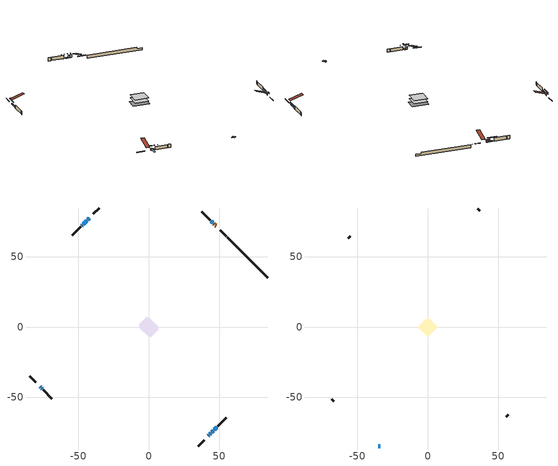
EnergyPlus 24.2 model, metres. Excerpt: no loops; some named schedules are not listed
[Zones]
conditioned space
 floor adiabatic (AdiabaticFloorConstruction): -7.03,0 0,7.03 7.03,0 0,-7.03 z0.79
 floor foundation (Slab1 construction): -7.18,1.49 -1.49,7.18 7.18,-1.49 1.49,-7.18 z-1.57
 wall outside (RimJoist1 construction): 35,-84.49 39.24,-80.26 / -84.49,-35 -80.26,-39.24 / -35,84.49 -39.24,80.26 / 55.11,64.39 50.87,68.62 z0.79:1.09
 wall outside (AdiabaticWallConstruction 1): 47.75,71.74 47.13,72.36 / 46.47,73.02 46.02,73.47 z0.79:2.82
 wall outside (AdiabaticWallConstruction): -77.14,-42.35 -76.76,-42.73 z0.79:2.01; 45.37,74.12 44.32,75.17 / -42.35,77.14 -43.4,76.1 z0.79:1.3; -76.11,-43.39 -75.51,-43.98 z0.79:1.78; 42.35,-77.14 42.73,-76.76 z0.79:2.39; -44.05,75.44 -46.43,73.07 z0.79:1.7; -47.08,72.41 -47.66,71.83 z0.79:1.71; 43.39,-76.11 44,-75.49 z0.79:1.76; 44.65,-74.84 45.95,-73.54 / 46.6,-72.89 48.35,-71.15 z0.79:2.44
 wall outside (Wall1 construction): 49,-70.49 55.16,-64.33 / -74.86,-44.64 -68.7,-50.79 / -48.32,71.18 -54.47,65.02 / 43.67,75.82 37.51,81.98 z0.79:3.23
 wall foundation (FoundationWall1 construction): 55.76,63.73,-1.57 55.76,63.73,0.79 81.62,37.87,0.79 81.62,37.87,-0.1 84.49,35,-0.1 84.49,35,-1.57
 window (WindowConstruction 5): -77.14,-42.35 -76.76,-42.73 z0.79:2.01
 window (WindowConstruction 7): 45.37,74.12 44.33,75.17 z0.79:1.3
 window (WindowConstruction 8): -42.35,77.14 -43.4,76.1 z0.79:1.3
 window (WindowConstruction 9): -76.1,-43.39 -75.51,-43.98 z0.79:1.78
 window (WindowConstruction 6): 42.35,-77.14 42.73,-76.76 z0.79:2.39
 window (WindowConstruction): -44.05,75.44 -46.43,73.07 z0.79:1.7
 window (WindowConstruction 1): -47.08,72.41 -47.66,71.83 z0.79:1.7
 window (WindowConstruction 2): 43.39,-76.1 44,-75.49 z0.79:1.76
 window (WindowConstruction 3): 44.65,-74.84 45.95,-73.54 z0.79:2.44
 window (WindowConstruction 4): 46.61,-72.89 48.35,-71.15 z0.79:2.44
 door (Door): 47.75,71.74 47.13,72.36 z0.79:2.82
 door (Door 1): 46.47,73.02 46.03,73.47 z0.79:2.82
 ceiling adiabatic (AdiabaticFloorConstruction): 0,-7.03 7.03,0 0,7.03 -7.03,0 z0.79
attic - vented
 floor to conditioned space (Floor1 construction Reversed): -7.03,0 0,7.03 7.03,0 0,-7.03 z3.23
 wall outside (AdiabaticWallConstruction): -35,-84.49 -33.83,-84.49 z0.79:1.27
 wall outside (Wall2 construction): 55.82,-63.68 57.02,-62.48 / -68.04,-51.45 -66.84,-52.65 / -55.13,64.36 -56.33,63.16 / 36.86,82.64 35.66,83.84 z0.79:3.23
 window (WindowConstruction 10): -35,-84.49 -33.83,-84.49 z0.79:1.27
 roof outside (Roof1 construction): 41.7,-77.8,3.23 34.85,-70.95,6.45 33.05,-72.76,6.45 39.89,-79.6,3.23; -77.8,-41.7,3.23 -70.95,-34.85,6.45 -72.76,-33.05,6.45 -79.6,-39.89,3.23; -41.7,77.8,3.23 -34.85,70.95,6.45 -33.05,72.76,6.45 -39.89,79.6,3.23; 48.41,71.08,3.23 41.56,64.24,6.45 43.37,62.44,6.45 50.21,69.28,3.23
shading: -33.65,-84.49 -35.18,-84.49 -35.18,-86.62 -33.65,-86.62 z1.45; -76.59,-42.91 -77.32,-42.18 -82.08,-46.94 -81.35,-47.67 z2.26; 42.44,77.05 47.25,72.24 47.54,72.53 42.73,77.34 z3.96; -45.28,74.21 -40.47,79.02 -40.76,79.31 -45.57,74.51 z3.96; -73.63,-45.86 -77.99,-41.51 -78.28,-41.8 -73.92,-46.15 z4.44; 42.84,-76.66 42.25,-77.24 43.22,-78.21 43.8,-77.62 z2.54; -46.57,72.92 -43.91,75.58 -44.2,75.87 -46.86,73.21 z1.91; -47.8,71.69 -46.94,72.55 -47.23,72.84 -48.09,71.98 z1.91; 44.14,-75.35 43.25,-76.25 43.54,-76.54 44.43,-75.64 z1.96; 46.09,-73.4 44.51,-74.98 44.8,-75.27 46.38,-73.69 z2.64; 48.49,-71 46.46,-73.03 46.75,-73.32 48.78,-71.3 z2.64
[Building]
Building 1: Terrain=Suburbs
[Site:Location]
Quebec Intl AP_QC: Latitude {deg}=46.8; Longitude {deg}=-71.38; Time Zone {hr}=-5; Elevation {m}=74; Keep Site Location Information=Yes
[Site:GroundTemperature:Shallow]
0.0108218, -2.24938, -2.43038, -1.3578, 2.94801, 7.23376, 10.9493, 13.303, 13.5029, 11.5886, 7.96783, 3.81355
[Site:WaterMainsTemperature]
Calculation Method=Schedule; Temperature Schedule=mains temperature schedule
[Material] Roughness=Rough; Thermal Absorptance=0.9
Name | Thickness {m} | Conductivity {W/m-K} | Density {kg/m3} | Specific Heat {J/kg-K} | Solar Absorptance | Visible Absorptance
asphalt or fiberglass shingles | 0.00635 | 0.162714 | 1121.4 | 1465.45 | 0.4 | 0.4
ceiling loosefill ins | 0.0846667 | 0.0480833 | 16.02 | 1046.75 | 0.7 | 0.7
ceiling stud and cavity | 0.1397 | 0.419767 | 65.682 | 1177.47 | 0.7 | 0.7
concrete 4.0 in. | 0.1016 | 1.803125 | 2242.8 | 837.4 | 0.7 | 0.7
concrete 8.0 in. | 0.2032 | 1.803125 | 2242.8 | 837.4 | 0.7 | 0.7
door material | 0.04445 | 0.0451087 | 512.64 | 1214.23 | 0.7 | 0.7
exterior vertical ins | 0.0141887 | 0.029427 | 32.04 | 1214.23 | 0.7 | 0.7
floor covering | 0.0127 | 0.0433444 | 54.468 | 1339.84 | 0.6 | 0.6
floor rigid ins; wall rigid ins | 0.512978 | 0.029427 | 32.04 | 1214.23 | 0.7 | 0.7
floor stud and cavity | 0.1397 | 1.75129 | 37.0049 | 1207.88 | 0.7 | 0.7
furniture material conditioned space 1 | 0.1524 | 0.115458 | 640.8 | 1214.23 | 0.6 | 0.6
gypsum board | 0.0127 | 0.160291 | 801 | 837.4 | 0.6 | 0.6
gypsum board 1 | 0.0127 | 0.160291 | 801 | 837.4 | 0.7 | 0.7
osb sheathing 0.5 in. | 0.0127 | 0.115458 | 512.64 | 1214.23 | 0.7 | 0.7
osb sheathing 0.75 in. | 0.01905 | 0.115458 | 512.64 | 1214.23 | 0.7 | 0.7
rim joist stud and cavity | 0.0508 | 0.126838 | 50.32683 | 1063.81 | 0.6 | 0.6
wall stud and cavity | 0.1397 | 0.0884486 | 139.0536 | 1170.24 | 0.7 | 0.7
wall stud and cavity 1 | 0.0889 | 6.1454 | 50.32683 | 1063.81 | 0.6 | 0.6
wall stud and cavity 2 | 0.0889 | 0.380278 | 52.3479 | 1209.89 | 0.7 | 0.7
wall stud and cavity 3 | 0.0889 | 0.391764 | 83.0341 | 1211.67 | 0.7 | 0.7
wood siding | 0.0254 | 0.102417 | 544.68 | 1172.36 | 0.4 | 0.4
wood siding 1 | 0.00254 | 0.102417 | 544.68 | 1172.36 | 0.4 | 0.4
wood siding 2; wood siding 3; wood siding 4 | 0.0254 | 0.102417 | 544.68 | 1172.36 | 0.7 | 0.7
[WindowMaterial:SimpleGlazingSystem]
Name | U-Factor {W/m2-K} | Solar Heat Gain Coefficient
WindowMaterial | 2.95597 | 0.57
WindowMaterial 1 | 2.97414 | 0.54
WindowMaterial 2 | 2.96732 | 0.55
WindowMaterial 3 | 2.90259 | 0.65
WindowMaterial 4 | 2.89237 | 0.66
WindowMaterial 5 | 2.98152 | 0.61
WindowMaterial 6 | 2.975272 | 0.62
WindowMaterial 7 | 3.06101 | 0.41
WindowMaterial 8 | 2.96789 | 0.55
WindowMaterial 9 | 6.90558 | 0.7
[Construction]
AdiabaticFloorConstruction: floor stud and cavity, floor rigid ins, osb sheathing 0.75 in., floor covering
AdiabaticWallConstruction: wood siding 3, wall rigid ins, wall stud and cavity 2, gypsum board
AdiabaticWallConstruction 1: wood siding 4, wall rigid ins, wall stud and cavity 2, gypsum board
Door; Door 1: door material
Floor1 construction Reversed: gypsum board, ceiling stud and cavity, ceiling loosefill ins
FoundationWall1 construction: concrete 8.0 in., gypsum board 1
furniture construction conditioned space 1: furniture material conditioned space 1
PartitionWallConstruction: gypsum board, wall stud and cavity 3, gypsum board
RimJoist1 construction: wood siding 2, rim joist stud and cavity
Roof1 construction: asphalt or fiberglass shingles
Slab1 construction: concrete 4.0 in.
Wall1 construction: wood siding, osb sheathing 0.5 in., wall stud and cavity, gypsum board
Wall2 construction: wood siding 1, wall stud and cavity 1
WindowConstruction: WindowMaterial
WindowConstruction 1: WindowMaterial 1
WindowConstruction 10: WindowMaterial 9
WindowConstruction 2: WindowMaterial 2
WindowConstruction 3: WindowMaterial 3
WindowConstruction 4: WindowMaterial 4
WindowConstruction 5: WindowMaterial 5
WindowConstruction 6: WindowMaterial 6
WindowConstruction 7; WindowConstruction 8: WindowMaterial 7
WindowConstruction 9: WindowMaterial 8
[Zone] Multiplier=1; Part of Total Floor Area=Yes
Name | Volume {m3}
attic - vented | 51.7274
conditioned space | 499.2
[Space]
Name | Zone | Volume {m3}
attic - vented 1 | attic - vented | 51.7274
conditioned space 1 | conditioned space | 499.2
[ZoneInfiltration:EffectiveLeakageArea]
infil attic - vented 1: Zone or Space=attic - vented 1; Schedule=Always On Discrete; Effective Air Leakage Area {cm2}=3646.52; Stack Coefficient=0.000394031; Wind Coefficient=1.34118e-05
[ZoneMixing]
whole house fan mix: Zone or Space=attic - vented; Schedule=Always On Continuous; Design Flow Rate Calculation Method=Flow/Zone; Design Flow Rate {m3/s}=0; Source Zone or Space=conditioned space
[SurfaceProperty:ExposedFoundationPerimeter]
Slab1: Exposed Perimeter Calculation Method=TotalExposedPerimeter; Total Exposed Perimeter {m}=40.631
[InternalMass] Zone or ZoneList=conditioned space; Space or SpaceList=conditioned space 1
Name | Construction | Surface Area {m2}
furniture mass conditioned space 1 | furniture construction conditioned space 1 | 79.0397
partition wall mass | PartitionWallConstruction | 197.599
[Lights]
interior lighting: Zone or ZoneList or Space or SpaceList=conditioned space 1; Schedule=interior lighting schedule; Design Level Calculation Method=LightingLevel; Lighting Level {W}=343.2; Return Air Fraction=0; Fraction Radiant=0.6; Fraction Visible=0.2; Fraction Replaceable=1
[People]
occupants: Zone or ZoneList or Space or SpaceList=conditioned space 1; Number of People Schedule=occupants schedule; Number of People Calculation Method=People; Number of People=3; Fraction Radiant=0.314171; Sensible Heat Fraction=0.56303; Activity Level Schedule=occupants activity schedule; Carbon Dioxide Generation Rate {m3/s-W}=0; Enable ASHRAE 55 Comfort Warnings=No; Mean Radiant Temperature Calculation Type=EnclosureAveraged
[ElectricEquipment] Zone or ZoneList or Space or SpaceList=conditioned space 1; Design Level Calculation Method=EquipmentLevel
Name | Schedule | Design Level {W} | Fraction Latent | Fraction Radiant | Fraction Lost
clothes dryer | clothes dryer schedule | 140.772 | 0.015 | 0.081 | 0.85
clothes washer | clothes washer schedule | 32.1985 | 0.03 | 0.162 | 0.7
cooking range | cooking range schedule | 215.147 | 0.08 | 0.432 | 0.2
dishwasher | dishwasher schedule | 66.8632 | 0.3 | 0.18 | 0.4
fridge | fridge schedule | 72.9452 | 0 | 0.6 | 0
mech vent house fan | mech vent house fan schedule | 0 | 0 | 0 | 1
mech vent house fan cfis | mech vent house fan cfis schedule | 0 | 0 | 0 | 0
mech vent range fan 0 | mech vent range fan 0 schedule | 57 | 0 | 0 | 1
misc plug loads | misc plug loads schedule | 494.7 | 0.045 | 0.513 | 0.1
whole house fan | Always On Discrete | 0 | 0 | 0 | 1
[OtherEquipment] Zone or ZoneList or Space or SpaceList=conditioned space 1; Design Level Calculation Method=EquipmentLevel
Name | Fuel Type | Schedule | Design Level {W} | Fraction Latent | Fraction Radiant | Fraction Lost
clothes dryer 1 | Electricity | clothes dryer schedule | 0 | 0.015 | 0.081 | 0.85
cooking range 1 | Electricity | cooking range schedule | 0 | 0.08 | 0.432 | 0.2
general water use latent | None | general water use schedule | 62.594 | 1 | 0 | 0
general water use sensible | None | general water use schedule | -61.6891 | 0 | 0.6 | 0
mech vent house fan latent load | None | Always On Discrete | 0 | 1 | 0 | 0
mech vent house fan sensible load | None | Always On Discrete | 0 | 0 | 0 | 0
water heater energy adjustment1 | Electricity | Always On Discrete | 0.01 | 0 | 0 | 1
[ZoneInfiltration:DesignFlowRate] Zone or ZoneList or Space or SpaceList=conditioned space 1; Schedule=Always On Discrete; Design Flow Rate Calculation Method=Flow/Zone; Design Flow Rate {m3/s}=0
infil flow; natural vent flow; whole house fan flow
[ZoneControl:Thermostat]
conditioned space Thermostat: Zone or ZoneList=conditioned space; Control Type Schedule=conditioned space Thermostat Schedule; Control 1=conditioned space temperature setpoint; Temperature Difference Between Cutout And Setpoint {deltaC}=0
[ZoneHVAC:Baseboard:Convective:Electric]
electric baseboard: Availability Schedule=Always On Discrete; Heating Design Capacity {W}=12186.8; Efficiency=1
[AirLoopHVAC:UnitarySystem]
unit heater unitary system: Control Type=Load; Controlling Zone or Thermostat Location=conditioned space; Dehumidification Control Type=None; Availability Schedule=Always On Discrete; Supply Fan=unit heater supply fan; Fan Placement=BlowThrough; Supply Air Fan Operating Mode Schedule=unit heater auto fan schedule; Heating Coil=unit heater htg coil; DX Heating Coil Sizing Ratio=1; Use DOAS DX Cooling Coil=No; Minimum Supply Air Temperature {C}=2; Latent Load Control=SensibleOnlyLoadControl; Cooling Supply Air Flow Rate Method=None; Heating Supply Air Flow Rate Method=SupplyAirFlowRate; Heating Supply Air Flow Rate {m3/s}=0.00141584; No Load Supply Air Flow Rate Method=SupplyAirFlowRate; No Load Supply Air Flow Rate {m3/s}=0; No Load Supply Air Flow Rate Control Set To Low Speed=Yes; Maximum Supply Air Temperature {C}=48.8889; Maximum Outdoor Dry-Bulb Temperature for Supplemental Heater Operation {C}=21; Ancillary On-Cycle Electric Power {W}=0; Ancillary Off-Cycle Electric Power {W}=0
[Fan:SystemModel]
unit heater supply fan: Availability Schedule=Always On Discrete; Design Maximum Air Flow Rate {m3/s}=0.00141584; Speed Control Method=Discrete; Electric Power Minimum Flow Rate Fraction=0.2; Design Pressure Rise {Pa}=500; Motor Efficiency=1; Motor In Air Stream Fraction=1; Design Electric Power Consumption {W}=Autosize; Design Power Sizing Method=PowerPerFlow; Electric Power Per Unit Flow Rate {W/(m3/s)}=28251.7; Electric Power Per Unit Flow Rate Per Unit Pressure {W/((m3/s)-Pa)}=1.66667; Fan Total Efficiency=0.7; Motor Loss Radiative Fraction=0; Number of Speeds=1; Speed Flow Fraction 1=1; Speed Electric Power Fraction 1=1
[Coil:Heating:Fuel]
unit heater htg coil: Availability Schedule=Always On Discrete; Fuel Type=OtherFuel1; Burner Efficiency=0.3; Nominal Capacity {W}=0.293071; On Cycle Parasitic Electric Load {W}=0; Off Cycle Parasitic Fuel Load {W}=0
[Zone equipment]
conditioned space: electric baseboard, unit heater unitary system
[Foundation:Kiva]
Foundation Kiva 1: Initial Indoor Air Temperature {C}=18; Wall Height Above Grade {m}=0.790011; Wall Depth Below Slab {m}=0.2032; Custom Block Material Name 1=exterior vertical ins; Custom Block Depth 1 {m}=2.36001; Custom Block X Position 1 {m}=0.2159; Custom Block Z Position 1 {m}=0
[Foundation:Kiva:Settings]
Soil Conductivity {W/m-K}=0.849921; Soil Density {kg/m3}=1842.3; Soil Specific Heat {J/kg-K}=418.7; Ground Solar Absorptivity=0.9; Ground Thermal Absorptivity=0.9; Ground Surface Roughness {m}=0.03; Far-Field Width {m}=40; Deep-Ground Boundary Condition=ZeroFlux; Deep-Ground Depth {m}=40; Minimum Cell Dimension {m}=0.2; Maximum Cell Growth Coefficient=3; Simulation Timestep=Timestep
[Exterior:Lights]
exterior lighting: Schedule=exterior lighting schedule; Design Level {W}=75.6
[EnergyManagementSystem:GlobalVariable]
infil_program_Qfan
infil_program_Qinf
natural_vent_program_Qnv
natural_vent_program_Qwhf
[EnergyManagementSystem:Sensor]
Name | Output:Variable or Output:Meter Index Key | Output:Variable or Output:Meter
airflow_gain | infil flow | Infiltration Sensible Heat Gain Energy
airflow_gain_1 | natural vent flow | Infiltration Sensible Heat Gain Energy
airflow_gain_2 | whole house fan flow | Infiltration Sensible Heat Gain Energy
airflow_loss | infil flow | Infiltration Sensible Heat Loss Energy
airflow_loss_1 | natural vent flow | Infiltration Sensible Heat Loss Energy
airflow_loss_2 | whole house fan flow | Infiltration Sensible Heat Loss Energy
clg_load_cond |  | Cooling:EnergyTransfer:Zone:CONDITIONED SPACE
clg_sp_s; clg_sp_s_1 | cooling setpoint | Schedule Value
clothes_dryer_exhaust_0_sch_s | clothes dryer exhaust 0 schedule | Schedule Value
conditioned_space_clg_unmet_s | conditioned space | Zone Cooling Setpoint Not Met Time
conditioned_space_htg_unmet_s | conditioned space | Zone Heating Setpoint Not Met Time
cool_season | cooling season schedule | Schedule Value
fridge_tin_s | conditioned space | Zone Mean Air Temperature
htg_load_cond |  | Heating:EnergyTransfer:Zone:CONDITIONED SPACE
htg_sp_s; htg_sp_s_1 | heating setpoint | Schedule Value
ig_ee_conv | clothes dryer | Electric Equipment Convective Heating Energy
ig_ee_conv_2 | cooking range | Electric Equipment Convective Heating Energy
ig_ee_conv_4 | fridge | Electric Equipment Convective Heating Energy
ig_ee_conv_5 | misc plug loads | Electric Equipment Convective Heating Energy
ig_ee_conv_6 | whole house fan | Electric Equipment Convective Heating Energy
ig_ee_rad | clothes dryer | Electric Equipment Radiant Heating Energy
ig_ee_rad_2 | cooking range | Electric Equipment Radiant Heating Energy
ig_ee_rad_4 | fridge | Electric Equipment Radiant Heating Energy
ig_ee_rad_5 | misc plug loads | Electric Equipment Radiant Heating Energy
ig_ee_rad_6 | whole house fan | Electric Equipment Radiant Heating Energy
ig_lgt_conv | interior lighting | Lights Convective Heating Energy
ig_lgt_rad | interior lighting | Lights Radiant Heating Energy
ig_lgt_vis | interior lighting | Lights Visible Radiation Heating Energy
ig_oe_conv | clothes dryer 1 | Other Equipment Convective Heating Energy
ig_oe_conv_1 | cooking range 1 | Other Equipment Convective Heating Energy
ig_oe_conv_2 | general water use latent | Other Equipment Convective Heating Energy
ig_oe_conv_3 | general water use sensible | Other Equipment Convective Heating Energy
ig_oe_conv_4 | water heater energy adjustment1 | Other Equipment Convective Heating Energy
ig_oe_rad | clothes dryer 1 | Other Equipment Radiant Heating Energy
ig_oe_rad_1 | cooking range 1 | Other Equipment Radiant Heating Energy
ig_oe_rad_2 | general water use latent | Other Equipment Radiant Heating Energy
ig_oe_rad_3 | general water use sensible | Other Equipment Radiant Heating Energy
ig_oe_rad_4 | water heater energy adjustment1 | Other Equipment Radiant Heating Energy
ig_ppl_conv | occupants | People Convective Heating Energy
ig_ppl_rad | occupants | People Radiant Heating Energy
im_conv | furniture mass conditioned space 1 | Surface Inside Face Convection Heat Gain Energy
im_conv_1 | partition wall mass | Surface Inside Face Convection Heat Gain Energy
im_ig | furniture mass conditioned space 1 | Surface Inside Face Internal Gains Radiation Heat Gain Energy
im_ig_1 | partition wall mass | Surface Inside Face Internal Gains Radiation Heat Gain Energy
im_lgt | furniture mass conditioned space 1 | Surface Inside Face Lights Radiation Heat Gain Energy
im_lgt_1 | partition wall mass | Surface Inside Face Lights Radiation Heat Gain Energy
im_sol | furniture mass conditioned space 1 | Surface Inside Face Solar Radiation Heat Gain Energy
im_sol_1 | partition wall mass | Surface Inside Face Solar Radiation Heat Gain Energy
im_surf | furniture mass conditioned space 1 | Surface Inside Face Net Surface Thermal Radiation Heat Gain Energy
im_surf_1 | partition wall mass | Surface Inside Face Net Surface Thermal Radiation Heat Gain Energy
mech_vent_range_fan_0_sch_s | mech vent range fan 0 schedule | Schedule Value
mv_conv | mech vent house fan | Electric Equipment Convective Heating Energy
mv_conv_1 | mech vent house fan cfis | Electric Equipment Convective Heating Energy
mv_conv_2 | mech vent range fan 0 | Electric Equipment Convective Heating Energy
mv_conv_3 | mech vent house fan latent load | Other Equipment Convective Heating Energy
mv_conv_4 | mech vent house fan sensible load | Other Equipment Convective Heating Energy
mv_rad | mech vent house fan | Electric Equipment Radiant Heating Energy
mv_rad_1 | mech vent house fan cfis | Electric Equipment Radiant Heating Energy
mv_rad_2 | mech vent range fan 0 | Electric Equipment Radiant Heating Energy
mv_rad_3 | mech vent house fan latent load | Other Equipment Radiant Heating Energy
mv_rad_4 | mech vent house fan sensible load | Other Equipment Radiant Heating Energy
natural_vent_s | natural vent schedule | Schedule Value
out_pb_s |  | Site Outdoor Air Barometric Pressure
out_wt_s |  | Site Outdoor Air Humidity Ratio
site_vw_s |  | Site Wind Speed
ss_back_out | Window1 | Surface Window Shortwave from Zone Back Out Window Heat Transfer Rate
ss_back_out_1 | Window12 | Surface Window Shortwave from Zone Back Out Window Heat Transfer Rate
ss_back_out_2 | Window14 | Surface Window Shortwave from Zone Back Out Window Heat Transfer Rate
ss_back_out_3 | Window16 | Surface Window Shortwave from Zone Back Out Window Heat Transfer Rate
ss_back_out_4 | Window2 | Surface Window Shortwave from Zone Back Out Window Heat Transfer Rate
ss_back_out_5 | Window3 | Surface Window Shortwave from Zone Back Out Window Heat Transfer Rate
ss_back_out_6 | Window6 | Surface Window Shortwave from Zone Back Out Window Heat Transfer Rate
ss_back_out_7 | Window7 | Surface Window Shortwave from Zone Back Out Window Heat Transfer Rate
ss_back_out_8 | Window8 | Surface Window Shortwave from Zone Back Out Window Heat Transfer Rate
ss_back_out_9 | Window9 | Surface Window Shortwave from Zone Back Out Window Heat Transfer Rate
ss_conv | Door1 | Surface Inside Face Convection Heat Gain Energy
ss_conv_1 | Door3 | Surface Inside Face Convection Heat Gain Energy
ss_conv_10 | Window8 | Surface Inside Face Convection Heat Gain Energy
ss_conv_11 | Window9 | Surface Inside Face Convection Heat Gain Energy
ss_conv_2 | Window1 | Surface Inside Face Convection Heat Gain Energy
ss_conv_3 | Window12 | Surface Inside Face Convection Heat Gain Energy
ss_conv_4 | Window14 | Surface Inside Face Convection Heat Gain Energy
ss_conv_5 | Window16 | Surface Inside Face Convection Heat Gain Energy
ss_conv_6 | Window2 | Surface Inside Face Convection Heat Gain Energy
ss_conv_7 | Window3 | Surface Inside Face Convection Heat Gain Energy
ss_conv_8 | Window6 | Surface Inside Face Convection Heat Gain Energy
ss_conv_9 | Window7 | Surface Inside Face Convection Heat Gain Energy
ss_ig | Door1 | Surface Inside Face Internal Gains Radiation Heat Gain Energy
ss_ig_1 | Door3 | Surface Inside Face Internal Gains Radiation Heat Gain Energy
ss_ig_10 | Window8 | Surface Inside Face Internal Gains Radiation Heat Gain Energy
ss_ig_11 | Window9 | Surface Inside Face Internal Gains Radiation Heat Gain Energy
ss_ig_2 | Window1 | Surface Inside Face Internal Gains Radiation Heat Gain Energy
ss_ig_3 | Window12 | Surface Inside Face Internal Gains Radiation Heat Gain Energy
ss_ig_4 | Window14 | Surface Inside Face Internal Gains Radiation Heat Gain Energy
ss_ig_5 | Window16 | Surface Inside Face Internal Gains Radiation Heat Gain Energy
ss_ig_6 | Window2 | Surface Inside Face Internal Gains Radiation Heat Gain Energy
ss_ig_7 | Window3 | Surface Inside Face Internal Gains Radiation Heat Gain Energy
ss_ig_8 | Window6 | Surface Inside Face Internal Gains Radiation Heat Gain Energy
ss_ig_9 | Window7 | Surface Inside Face Internal Gains Radiation Heat Gain Energy
ss_lgt | Door1 | Surface Inside Face Lights Radiation Heat Gain Energy
ss_lgt_1 | Door3 | Surface Inside Face Lights Radiation Heat Gain Energy
ss_sol | Door1 | Surface Inside Face Solar Radiation Heat Gain Energy
ss_sol_1 | Door3 | Surface Inside Face Solar Radiation Heat Gain Energy
ss_surf | Door1 | Surface Inside Face Net Surface Thermal Radiation Heat Gain Energy
ss_surf_1 | Door3 | Surface Inside Face Net Surface Thermal Radiation Heat Gain Energy
ss_surf_10 | Window8 | Surface Inside Face Net Surface Thermal Radiation Heat Gain Energy
ss_surf_11 | Window9 | Surface Inside Face Net Surface Thermal Radiation Heat Gain Energy
ss_surf_2 | Window1 | Surface Inside Face Net Surface Thermal Radiation Heat Gain Energy
ss_surf_3 | Window12 | Surface Inside Face Net Surface Thermal Radiation Heat Gain Energy
ss_surf_4 | Window14 | Surface Inside Face Net Surface Thermal Radiation Heat Gain Energy
ss_surf_5 | Window16 | Surface Inside Face Net Surface Thermal Radiation Heat Gain Energy
ss_surf_6 | Window2 | Surface Inside Face Net Surface Thermal Radiation Heat Gain Energy
ss_surf_7 | Window3 | Surface Inside Face Net Surface Thermal Radiation Heat Gain Energy
ss_surf_8 | Window6 | Surface Inside Face Net Surface Thermal Radiation Heat Gain Energy
ss_surf_9 | Window7 | Surface Inside Face Net Surface Thermal Radiation Heat Gain Energy
ss_trans_in | Window1 | Surface Window Transmitted Solar Radiation Rate
ss_trans_in_1 | Window12 | Surface Window Transmitted Solar Radiation Rate
ss_trans_in_2 | Window14 | Surface Window Transmitted Solar Radiation Rate
ss_trans_in_3 | Window16 | Surface Window Transmitted Solar Radiation Rate
ss_trans_in_4 | Window2 | Surface Window Transmitted Solar Radiation Rate
ss_trans_in_5 | Window3 | Surface Window Transmitted Solar Radiation Rate
ss_trans_in_6 | Window6 | Surface Window Transmitted Solar Radiation Rate
ss_trans_in_7 | Window7 | Surface Window Transmitted Solar Radiation Rate
ss_trans_in_8 | Window8 | Surface Window Transmitted Solar Radiation Rate
ss_trans_in_9 | Window9 | Surface Window Transmitted Solar Radiation Rate
ss_trans_out | Window1 | Surface Inside Face Initial Transmitted Diffuse Transmitted Out Window Solar Radiation Rate
ss_trans_out_1 | Window12 | Surface Inside Face Initial Transmitted Diffuse Transmitted Out Window Solar Radiation Rate
ss_trans_out_2 | Window14 | Surface Inside Face Initial Transmitted Diffuse Transmitted Out Window Solar Radiation Rate
ss_trans_out_3 | Window16 | Surface Inside Face Initial Transmitted Diffuse Transmitted Out Window Solar Radiation Rate
ss_trans_out_4 | Window2 | Surface Inside Face Initial Transmitted Diffuse Transmitted Out Window Solar Radiation Rate
ss_trans_out_5 | Window3 | Surface Inside Face Initial Transmitted Diffuse Transmitted Out Window Solar Radiation Rate
ss_trans_out_6 | Window6 | Surface Inside Face Initial Transmitted Diffuse Transmitted Out Window Solar Radiation Rate
ss_trans_out_7 | Window7 | Surface Inside Face Initial Transmitted Diffuse Transmitted Out Window Solar Radiation Rate
ss_trans_out_8 | Window8 | Surface Inside Face Initial Transmitted Diffuse Transmitted Out Window Solar Radiation Rate
ss_trans_out_9 | Window9 | Surface Inside Face Initial Transmitted Diffuse Transmitted Out Window Solar Radiation Rate
s_conv | Floor1 | Surface Inside Face Convection Heat Gain Energy
s_conv_1 | FoundationWall1 | Surface Inside Face Convection Heat Gain Energy
s_conv_10 | Wall1:225 | Surface Inside Face Convection Heat Gain Energy
s_conv_11 | Wall1:315 | Surface Inside Face Convection Heat Gain Energy
s_conv_12 | Wall1:45 | Surface Inside Face Convection Heat Gain Energy
